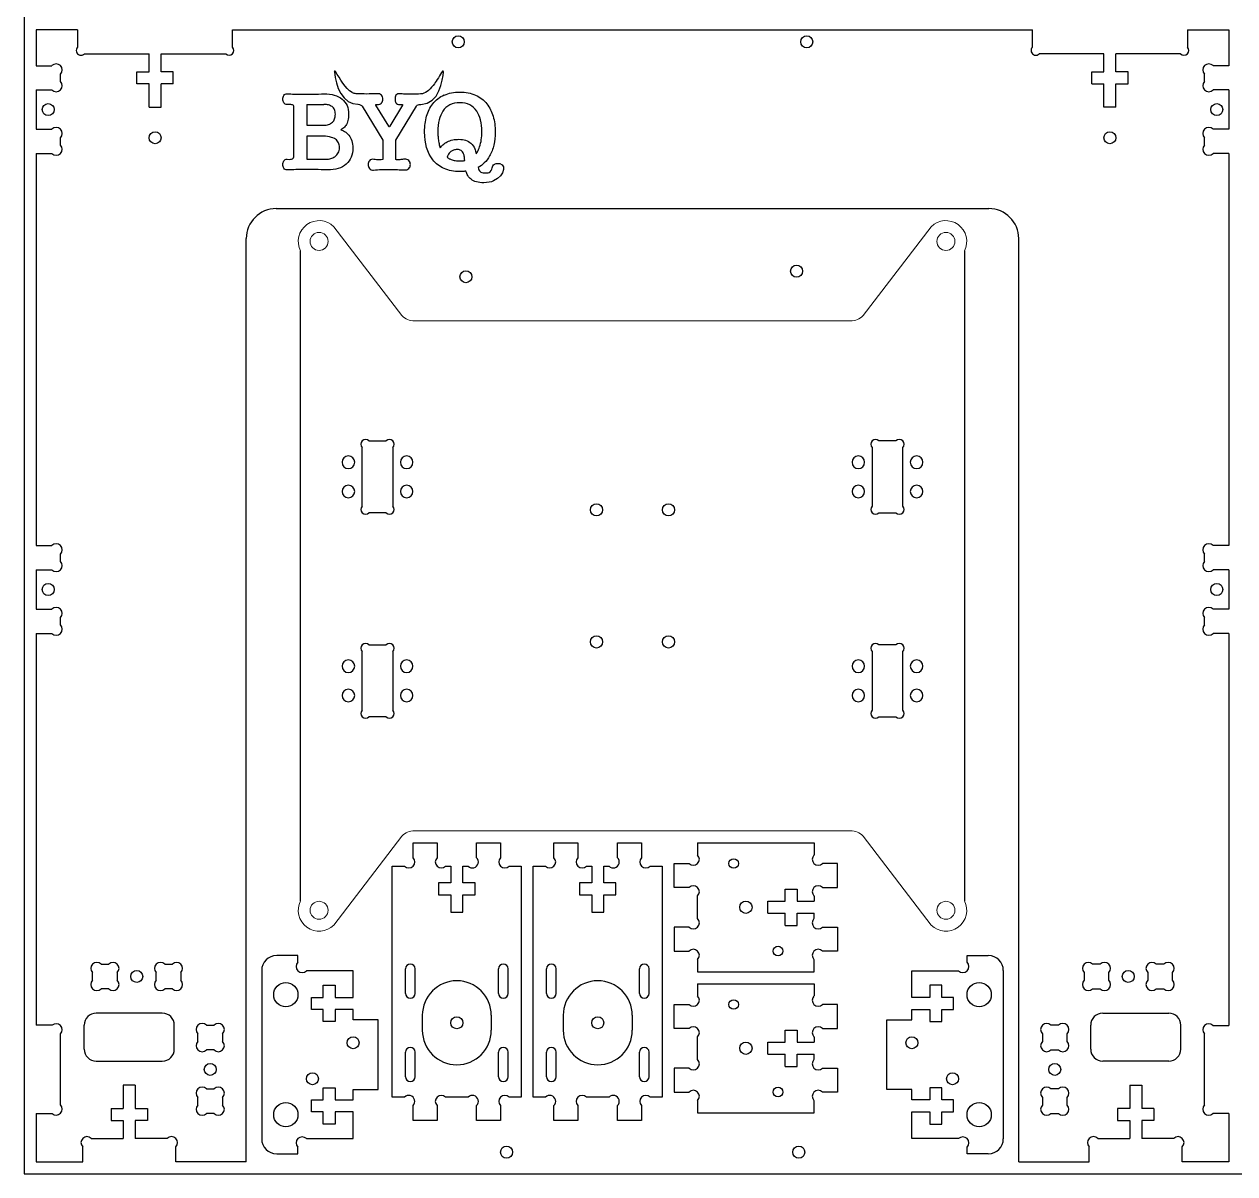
# Model space of a CAD drawing. Header units: millimetres. Extents: x 0 to 1250, y 0 to 611.
# Drawn here: x 0 to 403.6, y 0 to 383.3 of the extents above; entities that cross this region are included whole.
import ezdxf

# ---------------------------------------------------------------- set-up
doc = ezdxf.new("R2010")
doc.units = ezdxf.units.MM
for name, color, linetype in [('grawer', 5, 'Continuous'), ('helpline', 6, 'Continuous'), ('montaz', 3, 'Continuous'), ('profil wew', 2, 'Continuous')]:
    doc.layers.add(name, color=color, linetype=linetype)

msp = doc.modelspace()

# ---------------------------------------------------------------- linework, layer by layer
for p, q in [((4, 381.4), (4, 369.45)), ((17.82, 381.4), (4, 381.4)), ((17.82, 381.4), (17.82, 375.64)), ((69.47, 375.64), (69.47, 381.4)), ((69.47, 381.4), (336.17, 381.4)), ((336.17, 375.64), (336.17, 381.4)), ((387.82, 381.4), (387.82, 375.64)), ((387.82, 381.4), (401.64, 381.4)), ((401.64, 381.4), (401.64, 369.45)), ((20.07, 373.4), (41.65, 373.4)), ((41.64, 367.4), (41.64, 373.4)), ((45.64, 367.4), (45.64, 373.4)), ((45.65, 373.4), (67.22, 373.4)), ((359.99, 373.4), (338.41, 373.4)), ((360, 367.4), (360, 373.4)), ((385.57, 373.4), (363.99, 373.4)), ((364, 367.4), (364, 373.4)), ((37.57, 367.4), (41.64, 367.4)), ((37.57, 363.4), (37.57, 367.4)), ((49.72, 367.4), (45.64, 367.4)), ((49.72, 363.4), (49.72, 367.4)), ((355.92, 363.4), (355.92, 367.4)), ((355.92, 367.4), (360, 367.4)), ((368.07, 367.4), (364, 367.4)), ((368.07, 363.4), (368.07, 367.4)), ((12.05, 364.18), (12.05, 366.62)), ((41.64, 363.4), (37.57, 363.4)), ((41.64, 355.64), (41.64, 363.4)), ((45.64, 355.64), (45.64, 363.4)), ((49.72, 363.4), (45.64, 363.4)), ((355.92, 363.4), (360, 363.4)), ((360, 355.64), (360, 363.4)), ((364, 363.4), (368.07, 363.4)), ((364, 355.64), (364, 363.4)), ((393.59, 364.18), (393.59, 366.62)), ((4, 361.35), (9.22, 361.35)), ((4, 361.35), (4, 348.25)), ((401.64, 361.35), (396.42, 361.35)), ((401.64, 361.35), (401.64, 348.25)), ((41.64, 355.64), (45.64, 355.64)), ((364, 355.64), (360, 355.64)), ((12.05, 342.98), (12.05, 345.42)), ((393.59, 342.98), (393.59, 345.42)), ((4, 340.15), (9.22, 340.15)), ((4, 340.15), (4, 209.45)), ((401.64, 340.15), (396.42, 340.15)), ((401.64, 340.15), (401.64, 209.45)), ((84.04, 321.8), (321.6, 321.8)), ((74.04, 4), (74.04, 311.8)), ((331.6, 4), (331.6, 311.8)), ((92.12, 90.99), (92.12, 307.71)), ((313.52, 307.71), (313.52, 90.99)), ((12.05, 204.18), (12.05, 206.62)), ((393.59, 204.18), (393.59, 206.62)), ((4, 201.35), (9.22, 201.35)), ((4, 201.35), (4, 188.25)), ((401.64, 201.35), (396.42, 201.35)), ((401.64, 201.35), (401.64, 188.25)), ((12.05, 182.98), (12.05, 185.42)), ((393.59, 182.98), (393.59, 185.42)), ((4, 180.15), (9.22, 180.15)), ((4, 180.15), (4, 49.5)), ((401.64, 180.15), (396.42, 180.15)), ((401.64, 180.15), (401.64, 49.45)), ((224.54, 110.35), (263.34, 110.35)), ((224.54, 110.35), (224.54, 106.28)), ((263.34, 110.35), (263.34, 106.28)), ((216.74, 95.45), (216.74, 103.45)), ((216.74, 103.45), (221.71, 103.45)), ((271.14, 103.45), (266.17, 103.45)), ((271.14, 95.45), (271.14, 103.45)), ((221.71, 95.45), (216.74, 95.45)), ((253.73, 94.92), (257.73, 94.92)), ((253.73, 90.85), (253.73, 94.92)), ((257.73, 94.92), (257.73, 90.85)), ((266.17, 95.45), (271.14, 95.45)), ((224.54, 85.08), (224.54, 92.62)), ((247.97, 86.85), (247.97, 90.85)), ((247.97, 90.85), (253.73, 90.85)), ((257.73, 90.85), (263.34, 90.85)), ((263.34, 92.62), (263.34, 90.85)), ((247.97, 86.85), (253.73, 86.85)), ((253.73, 82.78), (253.73, 86.85)), ((257.73, 82.78), (257.73, 86.85)), ((257.73, 86.85), (263.34, 86.85)), ((263.34, 85.08), (263.34, 86.85)), ((221.71, 82.25), (216.74, 82.25)), ((216.74, 82.25), (216.74, 74.25)), ((253.73, 82.78), (257.73, 82.78)), ((266.17, 82.25), (271.14, 82.25)), ((271.14, 82.25), (271.14, 74.25)), ((91.28, 72.76), (84.18, 72.76)), ((91.28, 70.54), (91.28, 72.76)), ((216.74, 74.25), (221.71, 74.25)), ((271.14, 74.25), (266.17, 74.25)), ((314.36, 70.54), (314.36, 72.76)), ((314.36, 72.76), (321.46, 72.76)), ((224.54, 71.42), (224.54, 67.35)), ((263.34, 67.35), (263.34, 71.42)), ((79.18, 67.76), (79.18, 11.67)), ((109.66, 67.71), (94.1, 67.71)), ((109.66, 58.79), (109.66, 67.71)), ((224.54, 67.35), (263.34, 67.35)), ((295.98, 67.71), (311.53, 67.71)), ((295.98, 58.79), (295.98, 67.71)), ((326.46, 67.76), (326.46, 11.67)), ((99.66, 58.79), (99.66, 62.87)), ((99.66, 62.87), (103.66, 62.87)), ((103.66, 62.87), (103.66, 58.79)), ((224.54, 63.35), (263.34, 63.35)), ((224.54, 63.35), (224.54, 59.28)), ((263.34, 63.35), (263.34, 59.28)), ((305.98, 62.87), (301.98, 62.87)), ((301.98, 62.87), (301.98, 58.79)), ((305.98, 58.79), (305.98, 62.87)), ((95.78, 54.79), (95.78, 58.79)), ((95.78, 58.79), (99.66, 58.79)), ((103.66, 58.79), (109.66, 58.79)), ((301.98, 58.79), (295.98, 58.79)), ((309.86, 58.79), (305.98, 58.79)), ((309.86, 54.79), (309.86, 58.79)), ((99.66, 54.79), (95.78, 54.79)), ((99.66, 50.72), (99.66, 54.79)), ((109.66, 54.79), (103.66, 54.79)), ((103.66, 54.79), (103.66, 50.72)), ((109.66, 51.38), (109.66, 54.79)), ((216.74, 48.45), (216.74, 56.45)), ((216.74, 56.45), (221.71, 56.45)), ((271.14, 56.45), (266.17, 56.45)), ((271.14, 48.45), (271.14, 56.45)), ((295.98, 54.79), (301.98, 54.79)), ((295.98, 51.38), (295.98, 54.79)), ((301.98, 54.79), (301.98, 50.72)), ((305.98, 50.72), (305.98, 54.79)), ((305.98, 54.79), (309.86, 54.79)), ((9.32, 49.5), (4, 49.5)), ((103.66, 50.72), (99.66, 50.72)), ((118.05, 51.38), (109.66, 51.38)), ((118.05, 28.05), (118.05, 51.38)), ((221.71, 48.45), (216.74, 48.45)), ((266.17, 48.45), (271.14, 48.45)), ((287.59, 28.05), (287.59, 51.38)), ((287.59, 51.38), (295.98, 51.38)), ((301.98, 50.72), (305.98, 50.72)), ((396.37, 49.45), (401.64, 49.45)), ((12.1, 22.98), (12.1, 46.62)), ((224.54, 38.08), (224.54, 45.62)), ((253.73, 47.92), (257.73, 47.92)), ((253.73, 43.85), (253.73, 47.92)), ((257.73, 47.92), (257.73, 43.85)), ((263.34, 45.62), (263.34, 43.85)), ((393.54, 22.98), (393.54, 46.62)), ((247.97, 39.85), (247.97, 43.85)), ((247.97, 43.85), (253.73, 43.85)), ((257.73, 43.85), (263.34, 43.85)), ((247.97, 39.85), (253.73, 39.85)), ((253.73, 35.78), (253.73, 39.85)), ((257.73, 35.78), (257.73, 39.85)), ((257.73, 39.85), (263.34, 39.85)), ((263.34, 38.08), (263.34, 39.85)), ((221.71, 35.25), (216.74, 35.25)), ((216.74, 35.25), (216.74, 27.25)), ((253.73, 35.78), (257.73, 35.78)), ((266.17, 35.25), (271.14, 35.25)), ((271.14, 35.25), (271.14, 27.25)), ((33.02, 29.56), (33.02, 21.8)), ((37.02, 29.56), (33.02, 29.56)), ((37.02, 29.56), (37.02, 21.8)), ((99.66, 24.63), (99.66, 28.7)), ((99.66, 28.7), (103.66, 28.7)), ((103.66, 28.7), (103.66, 24.63)), ((305.98, 28.7), (301.98, 28.7)), ((301.98, 28.7), (301.98, 24.63)), ((305.98, 24.63), (305.98, 28.7)), ((368.62, 29.56), (368.62, 21.8)), ((368.62, 29.56), (372.62, 29.56)), ((372.62, 29.56), (372.62, 21.8)), ((95.78, 20.63), (95.78, 24.63)), ((95.78, 24.63), (99.66, 24.63)), ((103.66, 24.63), (109.66, 24.63)), ((109.66, 24.63), (109.66, 28.05)), ((109.66, 28.05), (118.05, 28.05)), ((216.74, 27.25), (221.71, 27.25)), ((224.54, 24.42), (224.54, 20.35)), ((263.34, 20.35), (263.34, 24.42)), ((271.14, 27.25), (266.17, 27.25)), ((295.98, 28.05), (287.59, 28.05)), ((295.98, 24.63), (295.98, 28.05)), ((301.98, 24.63), (295.98, 24.63)), ((309.86, 24.63), (305.98, 24.63)), ((309.86, 20.63), (309.86, 24.63)), ((28.95, 21.8), (28.95, 17.8)), ((28.95, 21.8), (33.02, 21.8)), ((37.02, 21.8), (41.09, 21.8)), ((41.09, 21.8), (41.09, 17.8)), ((99.66, 20.63), (95.78, 20.63)), ((99.66, 16.56), (99.66, 20.63)), ((109.66, 20.63), (103.66, 20.63)), ((103.66, 20.63), (103.66, 16.56)), ((109.66, 11.71), (109.66, 20.63)), ((224.54, 20.35), (263.34, 20.35)), ((295.98, 20.63), (301.98, 20.63)), ((295.98, 11.71), (295.98, 20.63)), ((301.98, 20.63), (301.98, 16.56)), ((305.98, 16.56), (305.98, 20.63)), ((305.98, 20.63), (309.86, 20.63)), ((364.55, 21.8), (364.55, 17.8)), ((368.62, 21.8), (364.55, 21.8)), ((376.69, 21.8), (372.62, 21.8)), ((376.69, 21.8), (376.69, 17.8)), ((4, 20.1), (4, 4)), ((4, 20.1), (9.32, 20.1)), ((28.95, 17.8), (33.02, 17.8)), ((33.02, 17.8), (33.02, 11.8)), ((41.09, 17.8), (37.02, 17.8)), ((37.02, 17.8), (37.02, 11.8)), ((103.66, 16.56), (99.66, 16.56)), ((301.98, 16.56), (305.98, 16.56)), ((364.55, 17.8), (368.62, 17.8)), ((368.62, 17.8), (368.62, 11.8)), ((376.69, 17.8), (372.62, 17.8)), ((372.62, 17.8), (372.62, 11.8)), ((401.64, 20.15), (396.37, 20.15)), ((401.64, 20.15), (401.64, 4)), ((19.51, 4), (19.51, 8.97)), ((22.34, 11.8), (33.02, 11.8)), ((47.7, 11.8), (37.02, 11.8)), ((50.53, 4), (50.53, 8.97)), ((91.28, 6.67), (91.28, 8.88)), ((94.1, 11.71), (109.66, 11.71)), ((311.53, 11.71), (295.98, 11.71)), ((314.36, 6.67), (314.36, 8.88)), ((355.11, 4), (355.11, 8.97)), ((357.94, 11.8), (368.62, 11.8)), ((383.3, 11.8), (372.62, 11.8)), ((386.13, 4), (386.13, 8.97)), ((84.18, 6.67), (91.28, 6.67)), ((321.46, 6.67), (314.36, 6.67)), ((4, 4), (19.51, 4)), ((74.04, 4), (50.53, 4)), ((331.6, 4), (355.11, 4)), ((401.64, 4), (386.13, 4))]:
    msp.add_line(p, q)
at = {"linetype": 'Continuous', "lineweight": 15}
for p, q in [((103.23, 315.76), (125.89, 286.11)), ((279.75, 286.11), (302.41, 315.76)), ((130.13, 284.35), (275.51, 284.35)), ((275.51, 114.35), (130.13, 114.35)), ((125.89, 112.59), (103.23, 82.94)), ((302.41, 82.94), (279.75, 112.59))]:
    msp.add_line(p, q, dxfattribs=at)
for points in [[(4, 369.45), (9.22, 369.45)], [(401.64, 369.45), (396.42, 369.45)], [(4, 348.25), (9.22, 348.25)], [(401.64, 348.25), (396.42, 348.25)], [(4, 209.45), (9.22, 209.45)], [(401.64, 209.45), (396.42, 209.45)], [(4, 188.25), (9.22, 188.25)], [(401.64, 188.25), (396.42, 188.25)]]:
    msp.add_lwpolyline(points)
for points in [[(122.74, 25.55), (122.74, 102.55), (126.81, 102.55, 1), (129.64, 105.38), (129.64, 110.35), (137.64, 110.35), (137.64, 105.38, 1), (140.47, 102.55), (142.24, 102.55), (142.24, 96.95), (138.17, 96.95), (138.17, 92.95), (142.24, 92.95), (142.24, 87.18), (146.24, 87.18), (146.24, 92.95), (150.31, 92.95), (150.31, 96.95), (146.24, 96.95), (146.24, 102.55), (148.01, 102.55, 1), (150.84, 105.38), (150.84, 110.35), (158.84, 110.35), (158.84, 105.38, 1), (161.67, 102.55), (165.74, 102.55), (165.74, 25.55), (161.67, 25.55, 1), (158.84, 22.72), (158.84, 17.75), (150.84, 17.75), (150.84, 22.72, 1), (148.01, 25.55), (140.47, 25.55, 1), (137.64, 22.72), (137.64, 17.75), (129.64, 17.75), (129.64, 22.72, 1), (126.81, 25.55), (122.74, 25.55)], [(169.74, 25.55), (169.74, 102.55), (173.81, 102.55, 1), (176.64, 105.38), (176.64, 110.35), (184.64, 110.35), (184.64, 105.38, 1), (187.47, 102.55), (189.24, 102.55), (189.24, 96.95), (185.17, 96.95), (185.17, 92.95), (189.24, 92.95), (189.24, 87.18), (193.24, 87.18), (193.24, 92.95), (197.31, 92.95), (197.31, 96.95), (193.24, 96.95), (193.24, 102.55), (195.01, 102.55, 1), (197.84, 105.38), (197.84, 110.35), (205.84, 110.35), (205.84, 105.38, 1), (208.67, 102.55), (212.74, 102.55), (212.74, 25.55), (208.67, 25.55, 1), (205.84, 22.72), (205.84, 17.75), (197.84, 17.75), (197.84, 22.72, 1), (195.01, 25.55), (187.47, 25.55, 1), (184.64, 22.72), (184.64, 17.75), (176.64, 17.75), (176.64, 22.72, 1), (173.81, 25.55), (169.74, 25.55)]]:
    msp.add_lwpolyline(points, format="xyb", close=True)
for centre, radius, start, end in [((18.94, 374.52), 1.59, 135.0031, 315.0031), ((68.35, 374.52), 1.59, 224.9969, 44.9969), ((337.29, 374.52), 1.59, 135.0031, 315.0031), ((386.7, 374.52), 1.59, 224.9969, 44.9969), ((10.64, 368.04), 2, 315, 135), ((395, 368.04), 2, 45, 225), ((10.64, 362.76), 2, 225, 45), ((395, 362.76), 2, 135, 315), ((10.64, 346.84), 2, 315, 135), ((395, 346.84), 2, 45, 225), ((10.64, 341.56), 2, 225, 45), ((395, 341.56), 2, 135, 315), ((84.04, 311.8), 10, 90, 180), ((321.6, 311.8), 10, 0, 90), ((10.64, 208.04), 2, 315, 135), ((395, 208.04), 2, 45, 225), ((10.64, 202.76), 2, 225, 45), ((395, 202.76), 2, 135, 315), ((10.64, 186.84), 2, 315, 135), ((395, 186.84), 2, 45, 225), ((10.64, 181.56), 2, 225, 45), ((395, 181.56), 2, 135, 315), ((223.12, 104.86), 2, 225, 45), ((264.75, 104.86), 2, 135, 315), ((223.12, 94.04), 2, 315, 135), ((264.75, 94.04), 2, 45, 225), ((223.12, 83.66), 2, 225, 45), ((264.75, 83.66), 2, 135, 315), ((84.18, 67.76), 5, 90, 180), ((223.12, 72.84), 2, 315, 135), ((264.75, 72.84), 2, 45, 225), ((321.46, 67.76), 5, 0, 90), ((92.69, 69.13), 2, 135, 315), ((312.95, 69.13), 2, 225, 45), ((223.12, 57.86), 2, 225, 45), ((264.75, 57.86), 2, 135, 315), ((10.69, 48.04), 2, 315, 132.9367), ((223.12, 47.04), 2, 315, 135), ((264.75, 47.04), 2, 45, 225), ((394.95, 48.04), 2, 45, 225), ((223.12, 36.66), 2, 225, 45), ((264.75, 36.66), 2, 135, 315), ((223.12, 25.84), 2, 315, 135), ((264.75, 25.84), 2, 45, 225), ((10.69, 21.56), 2, 227.0633, 45), ((394.95, 21.56), 2, 135, 315), ((20.92, 10.39), 2, 45, 225), ((49.12, 10.39), 2, 315, 135), ((92.69, 10.3), 2, 45, 225), ((312.95, 10.3), 2, 315, 135), ((356.52, 10.39), 2, 45, 225), ((384.72, 10.39), 2, 315, 135), ((84.18, 11.67), 5, 180, 270), ((321.46, 11.67), 5, 270, 0)]:
    msp.add_arc(centre, radius, start, end)
for centre, radius, start, end in [((98.32, 310.85), 6.95, 45, 206.8711), ((307.32, 310.85), 6.95, 333.1289, 135), ((130.13, 290.35), 6, 225, 270), ((275.51, 290.35), 6, 270, 315), ((130.13, 108.35), 6, 90, 135), ((275.51, 108.35), 6, 45, 90), ((98.32, 87.85), 6.95, 153.1289, 315), ((307.32, 87.85), 6.95, 225, 26.8711)]:
    msp.add_arc(centre, radius, start, end, dxfattribs=at)
at = {"layer": 'grawer'}
for p, q in [((94.2, 356.51), (99.87, 356.51)), ((94.2, 356.51), (94.2, 349.57)), ((99.87, 356.51), (99.87, 356.51)), ((102.66, 355.81), (102.65, 355.81)), ((94.2, 349.57), (99.8, 349.57)), ((102.75, 350.58), (102.75, 350.58))]:
    msp.add_line(p, q, dxfattribs=at)
for points in [[(103.4, 367.4), (103.4, 367.37), (103.41, 367.37)], [(103.74, 367.5), (103.74, 367.5), (103.67, 367.6)], [(138.11, 365.41), (138.1, 365.39)], [(86.58, 359.54), (86.58, 359.54)], [(92.83, 359.95), (92.83, 359.95)], [(100.01, 360.06), (100.02, 360.06)], [(109.46, 360.43), (109.45, 360.44)], [(119.14, 359.61), (119.13, 359.62)], [(123.96, 359.58), (123.94, 359.57)], [(140.05, 359.68), (140.04, 359.67), (140.06, 359.65)], [(86.57, 357.1), (86.57, 357.1)], [(87.68, 356.5), (87.68, 356.5)], [(88.86, 356.46), (88.86, 356.46)], [(89.49, 356.36), (89.49, 356.36)], [(89.9, 339.49), (89.9, 355.67)], [(111.27, 356.58), (111.36, 356.59)], [(112.66, 355.92), (119.56, 344.63), (119.56, 338.19)], [(117.2, 356.51), (117.21, 356.51)], [(121.58, 349.22), (121.57, 349.25), (117.29, 356.33), (117.29, 356.33)], [(117.55, 356.56), (117.81, 356.56)], [(119.13, 357), (119.14, 357.02)], [(126.13, 356.31), (121.86, 349.24), (121.86, 349.23)], [(123.91, 338.2), (123.91, 344.65), (130.78, 355.95), (130.78, 355.95)], [(123.94, 357.11), (123.96, 357.1)], [(148.57, 356.38), (148.56, 356.38), (148.57, 356.38)], [(150.89, 354.3), (150.89, 354.31)], [(107.26, 349.53), (107.26, 349.53)], [(98.77, 345.97), (94.2, 345.97), (94.2, 338.26), (100.74, 338.26)], [(98.78, 345.97), (98.77, 345.97), (98.77, 345.97)], [(103.81, 344.92), (103.81, 344.92)], [(108.26, 346.28), (108.26, 346.28)], [(137.97, 345.84), (137.97, 345.84)], [(138.14, 344.27), (138.14, 344.27)], [(141.04, 344.06), (141.04, 344.06)], [(148.96, 343.57), (148.97, 343.57)], [(103.54, 339.1), (103.54, 339.11)], [(142.23, 340.83), (142.23, 340.83)], [(146.5, 340.07), (146.5, 340.08)], [(151.84, 342.41), (151.84, 342.41)], [(155.16, 339.36), (155.16, 339.36)], [(89.4, 338.4), (89.42, 338.41)], [(115.1, 337.77), (115.09, 337.76), (115.08, 337.75)], [(115.08, 335.21), (115.08, 335.21)], [(116.54, 338.21), (116.52, 338.21)], [(118.48, 338.05), (118.48, 338.05)], [(124.47, 338.07), (124.47, 338.07)], [(126.82, 338.23), (126.52, 338.23), (126.5, 338.23), (126.48, 338.23)], [(142.41, 338.15), (142.41, 338.15)], [(143.72, 337.81), (143.71, 337.81), (143.72, 337.8)], [(145.94, 337.72), (145.96, 337.72)], [(93.35, 334.82), (93.35, 334.82)], [(101.17, 334.69), (101.16, 334.69)], [(116.51, 334.66), (116.51, 334.66)], [(122.02, 334.83), (122.02, 334.83)], [(126.8, 334.67), (126.8, 334.67)], [(148.99, 331.56), (148.99, 331.56)], [(151.99, 334.14), (152, 334.13)]]:
    msp.add_lwpolyline(points, dxfattribs=at)
for points in [[(103.67, 367.6), (103.57, 367.74), (103.39, 367.68), (103.4, 367.4)], [(103.41, 367.37), (103.71, 362.69), (106.34, 356.43), (111.27, 356.58)], [(109.32, 360.51), (107.02, 361.79), (105.34, 365.09), (103.74, 367.5)], [(132.29, 356.53), (138.47, 356.58), (139.6, 364.93), (139.75, 367.38)], [(139.49, 367.59), (139.11, 367.03), (138.63, 366.24), (138.11, 365.41)], [(139.75, 367.38), (139.76, 367.68), (139.59, 367.73), (139.49, 367.59)], [(136.77, 363.42), (135.57, 361.77), (134.18, 360.31), (132.75, 360.11)], [(138.1, 365.39), (137.57, 364.63), (137.15, 363.98), (136.77, 363.42)], [(86.33, 358.98), (86.38, 359.19), (86.47, 359.37), (86.58, 359.54)], [(86.58, 359.54), (86.7, 359.73), (86.87, 359.88), (87.06, 359.97)], [(87.06, 359.97), (87.25, 360.05), (87.47, 360.08), (87.71, 360.06)], [(87.71, 360.06), (89.24, 359.99), (90.94, 359.95), (92.83, 359.95)], [(92.83, 359.95), (93.97, 359.94), (95.13, 359.95), (96.33, 359.96)], [(96.33, 359.96), (97.53, 359.98), (98.75, 360.01), (100.01, 360.06)], [(100.02, 360.06), (101.28, 360.06), (102.41, 359.91), (103.39, 359.63)], [(103.39, 359.63), (104.39, 359.33), (105.25, 358.89), (105.97, 358.3)], [(109.45, 360.44), (109.41, 360.46), (109.36, 360.49), (109.32, 360.51)], [(110.64, 360.1), (110.22, 360.12), (109.83, 360.25), (109.46, 360.43)], [(117.79, 360.1), (115.17, 359.97), (113.24, 359.98), (110.64, 360.1)], [(118.52, 360.04), (118.3, 360.12), (118.06, 360.14), (117.79, 360.1)], [(119.13, 359.62), (118.96, 359.82), (118.76, 359.96), (118.52, 360.04)], [(119.46, 359.01), (119.39, 359.24), (119.28, 359.44), (119.14, 359.61)], [(123.94, 359.57), (123.84, 359.4), (123.77, 359.21), (123.73, 358.99)], [(124.46, 360.02), (124.27, 359.93), (124.1, 359.78), (123.96, 359.58)], [(125.09, 360.09), (124.87, 360.13), (124.66, 360.11), (124.46, 360.02)], [(126.86, 359.98), (126.31, 360.01), (125.71, 360.04), (125.09, 360.09)], [(132.75, 360.11), (131.22, 359.9), (128.67, 359.89), (126.86, 359.98)], [(136.23, 356.71), (137.26, 358.03), (138.53, 359.02), (140.05, 359.68)], [(140.06, 359.65), (141.57, 360.31), (143.3, 360.64), (145.27, 360.64)], [(145.27, 360.64), (147.22, 360.64), (148.94, 360.31), (150.44, 359.65)], [(150.44, 359.65), (151.95, 358.99), (153.23, 358), (154.27, 356.68)], [(86.25, 358.31), (86.25, 358.55), (86.28, 358.77), (86.33, 358.98)], [(86.33, 357.67), (86.28, 357.87), (86.25, 358.08), (86.25, 358.31)], [(86.57, 357.1), (86.47, 357.27), (86.38, 357.46), (86.33, 357.67)], [(87.04, 356.63), (86.85, 356.74), (86.7, 356.89), (86.57, 357.1)], [(87.68, 356.5), (87.44, 356.49), (87.24, 356.53), (87.04, 356.63)], [(88.86, 356.46), (88.55, 356.48), (88.16, 356.5), (87.68, 356.5)], [(89.49, 356.36), (89.36, 356.4), (89.15, 356.44), (88.86, 356.46)], [(89.79, 356.13), (89.73, 356.23), (89.63, 356.31), (89.49, 356.36)], [(89.9, 355.67), (89.9, 355.86), (89.86, 356.01), (89.79, 356.13)], [(101.49, 356.34), (101.03, 356.45), (100.48, 356.51), (99.87, 356.51)], [(102.65, 355.81), (102.34, 356.04), (101.95, 356.22), (101.49, 356.34)], [(103.46, 354.81), (103.28, 355.22), (103.02, 355.55), (102.66, 355.81)], [(105.97, 358.3), (106.71, 357.69), (107.27, 356.97), (107.63, 356.14)], [(107.63, 356.14), (107.99, 355.3), (108.18, 354.36), (108.18, 353.31)], [(111.36, 356.59), (111.72, 356.59), (111.97, 356.54), (112.26, 356.33)], [(112.26, 356.33), (112.41, 356.23), (112.54, 356.09), (112.66, 355.92)], [(117.29, 356.33), (117.25, 356.4), (117.22, 356.46), (117.2, 356.51)], [(117.21, 356.51), (117.3, 356.53), (117.41, 356.54), (117.55, 356.56)], [(117.81, 356.56), (118.06, 356.52), (118.3, 356.54), (118.52, 356.6)], [(118.52, 356.6), (118.75, 356.68), (118.96, 356.81), (119.13, 357)], [(119.14, 357.02), (119.28, 357.19), (119.39, 357.38), (119.46, 357.61)], [(119.57, 358.3), (119.57, 358.55), (119.53, 358.79), (119.46, 359.01)], [(119.46, 357.61), (119.53, 357.82), (119.57, 358.05), (119.57, 358.3)], [(123.73, 358.99), (123.69, 358.79), (123.66, 358.57), (123.66, 358.32)], [(123.66, 358.32), (123.66, 358.09), (123.69, 357.87), (123.73, 357.67)], [(123.73, 357.67), (123.78, 357.46), (123.85, 357.27), (123.94, 357.11)], [(123.96, 357.1), (124.09, 356.9), (124.26, 356.74), (124.45, 356.65)], [(124.45, 356.65), (124.64, 356.56), (124.85, 356.53), (125.08, 356.55)], [(125.08, 356.55), (125.35, 356.56), (125.58, 356.56), (125.76, 356.55)], [(125.76, 356.55), (125.92, 356.54), (126.04, 356.53), (126.12, 356.5)], [(126.12, 356.5), (126.15, 356.49), (126.17, 356.48), (126.17, 356.48)], [(126.17, 356.48), (126.18, 356.45), (126.17, 356.4), (126.13, 356.31)], [(130.78, 355.95), (130.85, 356.08), (130.93, 356.18), (131.01, 356.26)], [(131.01, 356.26), (131.18, 356.43), (131.43, 356.5), (131.65, 356.53)], [(131.65, 356.53), (131.82, 356.54), (132.04, 356.54), (132.29, 356.53)], [(134.17, 352.6), (134.63, 354.17), (135.32, 355.53), (136.23, 356.71)], [(141.92, 356.38), (140.98, 355.92), (140.2, 355.23), (139.59, 354.31)], [(145.27, 357.07), (143.99, 357.07), (142.87, 356.84), (141.92, 356.38)], [(148.57, 356.38), (147.63, 356.84), (146.53, 357.07), (145.27, 357.07)], [(150.89, 354.31), (150.27, 355.23), (149.5, 355.92), (148.57, 356.38)], [(154.27, 356.68), (155.2, 355.51), (155.89, 354.14), (156.36, 352.57)], [(102.75, 350.58), (103.08, 350.9), (103.33, 351.29), (103.49, 351.73)], [(103.74, 353.27), (103.74, 353.87), (103.65, 354.39), (103.46, 354.81)], [(103.49, 351.73), (103.65, 352.17), (103.74, 352.69), (103.74, 353.27)], [(108.18, 353.31), (108.18, 352.5), (108.1, 351.79), (107.95, 351.16)], [(133.49, 347.37), (133.49, 349.31), (133.71, 351.05), (134.17, 352.6)], [(138.34, 351.35), (138.06, 350.19), (137.91, 348.87), (137.91, 347.38)], [(139.59, 354.31), (139.03, 353.48), (138.62, 352.5), (138.34, 351.35)], [(152.17, 351.35), (151.89, 352.5), (151.46, 353.47), (150.89, 354.3)], [(152.6, 347.37), (152.6, 348.86), (152.46, 350.18), (152.17, 351.35)], [(156.36, 352.57), (156.82, 351.02), (157.05, 349.28), (157.05, 347.35)], [(99.8, 349.57), (100.45, 349.57), (101.02, 349.66), (101.51, 349.83)], [(101.51, 349.83), (101.99, 350), (102.4, 350.25), (102.75, 350.58)], [(106.22, 348.47), (106.03, 348.32), (105.82, 348.2), (105.6, 348.08)], [(105.6, 348.08), (106.03, 347.92), (106.43, 347.74), (106.78, 347.54)], [(107.26, 349.53), (106.99, 349.13), (106.64, 348.78), (106.22, 348.47)], [(106.78, 347.54), (107.37, 347.19), (107.88, 346.77), (108.26, 346.28)], [(107.95, 351.16), (107.8, 350.52), (107.57, 349.97), (107.26, 349.53)], [(121.7, 349.01), (121.67, 349.06), (121.62, 349.13), (121.58, 349.22)], [(121.86, 349.23), (121.8, 349.14), (121.75, 349.06), (121.7, 349.01)], [(136.24, 338.1), (134.41, 340.44), (133.49, 343.53), (133.49, 347.37)], [(137.91, 347.38), (137.91, 346.87), (137.93, 346.35), (137.97, 345.84)], [(152.41, 344.76), (152.54, 345.59), (152.6, 346.46), (152.6, 347.37)], [(157.05, 347.35), (157.05, 345.78), (156.89, 344.33), (156.58, 343)], [(101.82, 345.7), (100.98, 345.88), (99.96, 345.97), (98.78, 345.97)], [(103.81, 344.92), (103.31, 345.26), (102.65, 345.53), (101.82, 345.7)], [(104.79, 343.78), (104.58, 344.24), (104.25, 344.62), (103.81, 344.92)], [(105.12, 342.12), (105.12, 342.76), (105.01, 343.31), (104.79, 343.78)], [(108.26, 346.28), (108.69, 345.74), (109.02, 345.11), (109.24, 344.39)], [(109.24, 344.39), (109.46, 343.69), (109.56, 342.89), (109.56, 342)], [(137.97, 345.84), (138.01, 345.32), (138.07, 344.79), (138.14, 344.27)], [(138.14, 344.27), (138.25, 343.73), (138.37, 343.21), (138.5, 342.75)], [(139.54, 343.01), (139.99, 343.43), (140.49, 343.77), (141.04, 344.06)], [(141.04, 344.06), (141.6, 344.34), (142.22, 344.55), (142.87, 344.69)], [(142.87, 344.69), (143.52, 344.83), (144.23, 344.9), (144.97, 344.9)], [(144.97, 344.9), (145.79, 344.9), (146.53, 344.79), (147.19, 344.57)], [(147.19, 344.57), (147.86, 344.35), (148.45, 344.02), (148.96, 343.57)], [(148.97, 343.57), (149.5, 343.09), (149.92, 342.49), (150.23, 341.78)], [(151.84, 342.41), (152.1, 343.16), (152.29, 343.95), (152.41, 344.76)], [(89.75, 338.74), (89.86, 338.94), (89.9, 339.18), (89.9, 339.49)], [(102.24, 338.47), (102.69, 338.6), (103.13, 338.82), (103.54, 339.1)], [(103.54, 339.11), (104.07, 339.45), (104.47, 339.87), (104.73, 340.38)], [(104.73, 340.38), (104.99, 340.87), (105.12, 341.45), (105.12, 342.12)], [(109.56, 342), (109.56, 340.86), (109.38, 339.84), (109.01, 338.94)], [(138.5, 342.75), (138.56, 342.52), (138.63, 342.3), (138.71, 342.08)], [(138.71, 342.08), (138.96, 342.42), (139.24, 342.72), (139.54, 343.01)], [(141.52, 339.98), (141.33, 339.68), (141.14, 339.34), (140.97, 338.93)], [(142.23, 340.83), (141.98, 340.61), (141.75, 340.33), (141.52, 339.98)], [(143.16, 341.31), (142.81, 341.2), (142.5, 341.04), (142.23, 340.83)], [(144.37, 341.48), (143.93, 341.48), (143.52, 341.42), (143.16, 341.31)], [(145.69, 341.13), (145.34, 341.37), (144.91, 341.48), (144.37, 341.48)], [(146.5, 340.08), (146.31, 340.55), (146.04, 340.91), (145.69, 341.13)], [(146.8, 338.97), (146.74, 339.39), (146.63, 339.76), (146.5, 340.07)], [(150.23, 341.78), (150.44, 341.28), (150.6, 340.72), (150.71, 340.11)], [(150.71, 340.11), (150.84, 340.3), (150.98, 340.51), (151.11, 340.75)], [(151.11, 340.75), (151.38, 341.23), (151.62, 341.79), (151.84, 342.41)], [(155.16, 339.36), (154.65, 338.46), (154.05, 337.68), (153.38, 337.02)], [(156.58, 343), (156.26, 341.66), (155.79, 340.45), (155.16, 339.36)], [(86.24, 336.46), (86.24, 336.7), (86.26, 336.92), (86.32, 337.13)], [(86.32, 335.8), (86.27, 336), (86.24, 336.22), (86.24, 336.46)], [(86.32, 337.13), (86.37, 337.33), (86.45, 337.53), (86.56, 337.7)], [(86.57, 335.24), (86.46, 335.4), (86.38, 335.59), (86.32, 335.8)], [(86.56, 337.7), (86.69, 337.92), (86.85, 338.07), (87.06, 338.16)], [(87.05, 334.78), (86.85, 334.88), (86.69, 335.03), (86.57, 335.24)], [(87.06, 338.16), (87.25, 338.25), (87.47, 338.27), (87.71, 338.23)], [(87.71, 338.23), (88.14, 338.21), (88.51, 338.21), (88.8, 338.25)], [(88.8, 338.25), (89.07, 338.28), (89.27, 338.32), (89.4, 338.4)], [(89.42, 338.41), (89.57, 338.47), (89.68, 338.59), (89.75, 338.74)], [(100.74, 338.26), (101.27, 338.26), (101.77, 338.33), (102.24, 338.47)], [(104.66, 335.16), (103.63, 334.85), (102.47, 334.69), (101.17, 334.69)], [(107.33, 336.61), (106.59, 335.97), (105.69, 335.48), (104.66, 335.16)], [(109.01, 338.94), (108.64, 338.04), (108.07, 337.26), (107.33, 336.61)], [(114.76, 337.16), (114.68, 336.95), (114.65, 336.71), (114.65, 336.47)], [(114.65, 336.47), (114.65, 336.23), (114.68, 335.99), (114.76, 335.78)], [(115.08, 337.75), (114.93, 337.58), (114.83, 337.38), (114.76, 337.16)], [(114.76, 335.78), (114.83, 335.57), (114.94, 335.38), (115.08, 335.21)], [(115.08, 335.21), (115.26, 335), (115.47, 334.85), (115.72, 334.76)], [(115.74, 338.16), (115.5, 338.09), (115.28, 337.96), (115.1, 337.77)], [(116.52, 338.21), (116.23, 338.25), (115.97, 338.23), (115.74, 338.16)], [(117.46, 338.09), (117.13, 338.11), (116.83, 338.15), (116.54, 338.21)], [(118.48, 338.05), (118.12, 338.05), (117.78, 338.06), (117.46, 338.09)], [(119.44, 338.17), (119.24, 338.1), (118.92, 338.06), (118.48, 338.05)], [(119.56, 338.19), (119.56, 338.17), (119.52, 338.2), (119.44, 338.17)], [(123.95, 338.16), (123.92, 338.18), (123.91, 338.19), (123.91, 338.2)], [(124.47, 338.07), (124.23, 338.08), (124.06, 338.11), (123.95, 338.16)], [(125.27, 338.11), (124.92, 338.08), (124.66, 338.07), (124.47, 338.07)], [(126.48, 338.23), (126.01, 338.18), (125.59, 338.13), (125.27, 338.11)], [(127.59, 338.18), (127.36, 338.25), (127.1, 338.26), (126.82, 338.23)], [(128.25, 337.79), (128.06, 337.98), (127.84, 338.11), (127.59, 338.18)], [(127.61, 334.77), (127.85, 334.85), (128.07, 335), (128.25, 335.21)], [(128.64, 337.2), (128.55, 337.42), (128.42, 337.62), (128.25, 337.79)], [(128.25, 335.21), (128.42, 335.37), (128.55, 335.56), (128.64, 335.77)], [(128.77, 336.48), (128.77, 336.74), (128.73, 336.97), (128.64, 337.2)], [(128.64, 335.77), (128.73, 335.99), (128.77, 336.23), (128.77, 336.48)], [(140.05, 335.13), (138.53, 335.79), (137.26, 336.79), (136.24, 338.1)], [(145.26, 334.15), (143.3, 334.15), (141.55, 334.47), (140.05, 335.13)], [(140.97, 338.93), (141.14, 338.8), (141.32, 338.67), (141.52, 338.56)], [(141.52, 338.56), (141.79, 338.4), (142.09, 338.26), (142.41, 338.15)], [(142.41, 338.15), (142.81, 338), (143.25, 337.88), (143.72, 337.81)], [(143.72, 337.8), (144.19, 337.73), (144.71, 337.69), (145.28, 337.69)], [(145.28, 337.69), (145.43, 337.69), (145.56, 337.69), (145.66, 337.69)], [(145.66, 337.69), (145.77, 337.7), (145.87, 337.7), (145.94, 337.72)], [(145.96, 337.72), (146.11, 337.73), (146.28, 337.75), (146.47, 337.76)], [(146.47, 337.76), (146.58, 337.78), (146.72, 337.79), (146.87, 337.81)], [(146.87, 337.81), (146.87, 338.24), (146.84, 338.62), (146.8, 338.97)], [(153.38, 337.02), (152.78, 336.42), (152.1, 335.9), (151.36, 335.49)], [(151.36, 335.49), (151.43, 335.19), (151.52, 334.94), (151.62, 334.72)], [(155.39, 334.04), (156.53, 335.21), (155.6, 336.49), (157.37, 336.8)], [(157.37, 336.8), (160.98, 337.44), (160.57, 332.74), (156.5, 331.02)], [(87.72, 334.69), (87.47, 334.66), (87.25, 334.69), (87.05, 334.78)], [(90.6, 334.79), (89.67, 334.77), (88.71, 334.74), (87.72, 334.69)], [(93.35, 334.82), (92.42, 334.82), (91.5, 334.81), (90.6, 334.79)], [(97.06, 334.81), (95.74, 334.83), (94.5, 334.83), (93.35, 334.82)], [(101.16, 334.69), (99.71, 334.74), (98.34, 334.78), (97.06, 334.81)], [(115.72, 334.76), (115.95, 334.67), (116.21, 334.63), (116.51, 334.66)], [(116.51, 334.66), (117.36, 334.73), (118.24, 334.78), (119.15, 334.81)], [(119.15, 334.81), (120.07, 334.84), (121.02, 334.84), (122.02, 334.83)], [(122.02, 334.83), (122.86, 334.83), (123.66, 334.82), (124.44, 334.8)], [(124.44, 334.8), (125.22, 334.77), (126.01, 334.73), (126.8, 334.67)], [(126.8, 334.67), (127.1, 334.65), (127.36, 334.68), (127.61, 334.77)], [(146.4, 334.19), (146.26, 334.16), (145.88, 334.15), (145.26, 334.15)], [(146.93, 334.24), (146.72, 334.22), (146.55, 334.2), (146.4, 334.19)], [(147.29, 334.26), (147.17, 334.26), (147.05, 334.25), (146.93, 334.24)], [(147.9, 332.8), (147.65, 333.23), (147.45, 333.72), (147.29, 334.26)], [(148.99, 331.56), (148.57, 331.89), (148.2, 332.3), (147.9, 332.8)], [(150.82, 330.69), (150.09, 330.88), (149.48, 331.17), (148.99, 331.56)], [(151.62, 334.72), (151.73, 334.47), (151.86, 334.27), (151.99, 334.14)], [(152, 334.13), (152.14, 333.98), (152.33, 333.87), (152.57, 333.79)], [(152.57, 333.79), (152.82, 333.71), (153.13, 333.67), (153.49, 333.67)], [(156.5, 331.02), (155.6, 330.65), (154.53, 330.41), (153.29, 330.41)], [(153.49, 333.67), (153.94, 333.67), (154.33, 333.7), (154.65, 333.77)], [(154.65, 333.77), (154.96, 333.84), (155.2, 333.92), (155.39, 334.04)], [(153.29, 330.41), (152.35, 330.41), (151.53, 330.51), (150.82, 330.69)]]:
    msp.add_open_spline(points, degree=3, dxfattribs=at)
at = {"layer": 'helpline'}
for p, q in [((0, 611), (0, 0)), ((0, 0), (1250, 0))]:
    msp.add_line(p, q, dxfattribs=at)
at = {"layer": 'montaz'}
for p, q in [((127.14, 60.14), (127.14, 68.34)), ((130.34, 60.14), (130.34, 68.34)), ((174.14, 60.14), (174.14, 68.34)), ((177.34, 60.14), (177.34, 68.34)), ((158.14, 32.34), (158.14, 40.54)), ((161.34, 32.34), (161.34, 40.54)), ((205.14, 32.34), (205.14, 40.54)), ((208.34, 32.34), (208.34, 40.54))]:
    msp.add_line(p, q, dxfattribs=at)
for centre, radius in [((43.64, 345.42), 2), ((362, 345.42), 2), ((257.53, 300.93), 2), ((147.3, 299.1), 2), ((236.54, 103.45), 1.6), ((251.34, 74.25), 1.6), ((37.52, 65.8), 2), ((368.12, 65.8), 2), ((236.54, 56.45), 1.6), ((144.24, 50.34), 2), ((191.24, 50.34), 2), ((109.66, 43.71), 2), ((295.98, 43.71), 2), ((96.1, 31.71), 2), ((309.53, 31.71), 2), ((251.34, 27.25), 1.6), ((160.82, 7.21), 2), ((258.26, 7.21), 2)]:
    msp.add_circle(centre, radius, dxfattribs=at)
for centre, radius, start, end in [((108.11, 237.23), 2.1, 0, 180), ((297.53, 237.23), 2.1, 0, 180), ((108.11, 237.23), 2.1, 180, 0), ((297.53, 237.23), 2.1, 180, 0), ((108.11, 159.47), 2.1, 360, 180), ((297.53, 159.47), 2.1, 0, 180), ((108.11, 159.47), 2.1, 180, 360), ((297.53, 159.47), 2.1, 180, 0), ((128.74, 68.34), 1.6, 0, 180), ((175.74, 68.34), 1.6, 0, 180), ((128.74, 60.14), 1.6, 180, 0), ((175.74, 60.14), 1.6, 180, 0), ((159.74, 40.54), 1.6, 0, 180), ((206.74, 40.54), 1.6, 0, 180), ((159.74, 32.34), 1.6, 180, 0), ((206.74, 32.34), 1.6, 180, 0)]:
    msp.add_arc(centre, radius, start, end, dxfattribs=at)
at = {"layer": 'profil wew'}
for p, q in [((114.96, 244.35), (120.68, 244.35)), ((290.68, 244.35), (284.96, 244.35)), ((112.71, 222.6), (112.71, 242.1)), ((122.93, 242.1), (122.93, 222.6)), ((282.71, 242.1), (282.71, 222.6)), ((292.93, 222.6), (292.93, 242.1)), ((120.68, 220.35), (114.96, 220.35)), ((284.96, 220.35), (290.68, 220.35)), ((112.71, 154.6), (112.71, 174.1)), ((114.96, 176.35), (120.68, 176.35)), ((122.93, 174.1), (122.93, 154.6)), ((282.71, 174.1), (282.71, 154.6)), ((290.68, 176.35), (284.96, 176.35)), ((292.93, 154.6), (292.93, 174.1)), ((120.68, 152.35), (114.96, 152.35)), ((284.96, 152.35), (290.68, 152.35)), ((158.14, 60.14), (158.14, 68.34)), ((161.34, 60.14), (161.34, 68.34)), ((205.14, 60.14), (205.14, 68.34)), ((208.34, 60.14), (208.34, 68.34)), ((46.04, 53.56), (24, 53.56)), ((132.74, 52.84), (132.74, 47.84)), ((155.74, 52.84), (155.74, 47.84)), ((179.74, 52.84), (179.74, 47.84)), ((202.74, 52.84), (202.74, 47.84)), ((359.6, 53.56), (381.64, 53.56)), ((20, 41.56), (20, 49.56)), ((50.04, 41.56), (50.04, 49.56)), ((355.6, 41.56), (355.6, 49.56)), ((385.64, 41.56), (385.64, 49.56)), ((127.14, 32.34), (127.14, 40.54)), ((130.34, 32.34), (130.34, 40.54)), ((174.14, 32.34), (174.14, 40.54)), ((177.34, 32.34), (177.34, 40.54)), ((24, 37.56), (46.04, 37.56)), ((381.64, 37.56), (359.6, 37.56))]:
    msp.add_line(p, q, dxfattribs=at)
for points in [[(25.65, 69.9), (28.19, 69.9)], [(46.85, 69.9), (49.39, 69.9)], [(358.79, 69.9), (356.25, 69.9)], [(379.99, 69.9), (377.45, 69.9)], [(22.82, 64.53), (22.82, 67.07)], [(31.02, 67.07), (31.02, 64.53)], [(44.02, 64.53), (44.02, 67.07)], [(52.22, 67.07), (52.22, 64.53)], [(353.42, 67.07), (353.42, 64.53)], [(361.62, 64.53), (361.62, 67.07)], [(374.62, 67.07), (374.62, 64.53)], [(382.82, 64.53), (382.82, 67.07)], [(28.19, 61.7), (25.65, 61.7)], [(49.39, 61.7), (46.85, 61.7)], [(356.25, 61.7), (358.79, 61.7)], [(377.45, 61.7), (379.99, 61.7)], [(60.77, 49.5), (63.31, 49.5)], [(344.87, 49.5), (342.33, 49.5)], [(57.94, 44.13), (57.94, 46.67)], [(66.14, 46.67), (66.14, 44.13)], [(339.5, 46.67), (339.5, 44.13)], [(347.7, 44.13), (347.7, 46.67)], [(63.31, 41.3), (60.77, 41.3)], [(342.33, 41.3), (344.87, 41.3)], [(60.77, 28.3), (63.31, 28.3)], [(344.87, 28.3), (342.33, 28.3)], [(57.94, 22.93), (57.94, 25.47)], [(66.14, 25.47), (66.14, 22.93)], [(339.5, 25.47), (339.5, 22.93)], [(347.7, 22.93), (347.7, 25.47)], [(63.31, 20.1), (60.77, 20.1)], [(342.33, 20.1), (344.87, 20.1)]]:
    msp.add_lwpolyline(points, dxfattribs=at)
for centre, radius in [((144.74, 377.4), 2), ((260.9, 377.4), 2), ((8, 354.8), 2), ((397.64, 354.8), 2), ((190.82, 221.36), 2.05), ((214.82, 221.36), 2.05), ((8, 194.8), 2), ((397.64, 194.8), 2), ((190.82, 177.34), 2.05), ((214.82, 177.34), 2.05), ((240.64, 88.85), 2.05), ((87.23, 59.71), 4.05), ((318.41, 59.71), 4.05), ((240.64, 41.85), 2.05), ((62.04, 34.8), 2), ((343.6, 34.8), 2), ((87.23, 19.71), 4.05), ((318.41, 19.71), 4.05)]:
    msp.add_circle(centre, radius, dxfattribs=at)
at = {"layer": 'profil wew', "linetype": 'Continuous', "lineweight": 15}
for centre in [(98.32, 310.85), (307.32, 310.85), (98.32, 87.85), (307.32, 87.85)]:
    msp.add_circle(centre, 3, dxfattribs=at)
at = {"layer": 'profil wew'}
for centre, radius, start, end in [((113.83, 243.23), 1.59, 45, 225), ((121.8, 243.23), 1.59, 315, 135), ((283.83, 243.23), 1.59, 45, 225), ((291.8, 243.23), 1.59, 315, 135), ((127.53, 237.23), 2.1, 360, 180), ((278.11, 237.23), 2.1, 0, 180), ((127.53, 237.23), 2.1, 180, 360), ((278.11, 237.23), 2.1, 180, 0), ((108.11, 227.47), 2.1, 0, 180), ((108.11, 227.47), 2.1, 180, 0), ((127.53, 227.47), 2.1, 360, 180), ((127.53, 227.47), 2.1, 180, 360), ((278.11, 227.47), 2.1, 0, 180), ((278.11, 227.47), 2.1, 180, 0), ((297.53, 227.47), 2.1, 0, 180), ((297.53, 227.47), 2.1, 180, 0), ((113.83, 221.47), 1.59, 135, 315), ((121.8, 221.47), 1.59, 225, 45), ((283.83, 221.47), 1.59, 135, 315), ((291.8, 221.47), 1.59, 225, 45), ((113.83, 175.23), 1.59, 45, 225), ((121.8, 175.23), 1.59, 315, 135), ((283.83, 175.23), 1.59, 45, 225), ((291.8, 175.23), 1.59, 315, 135), ((108.11, 169.23), 2.1, 360, 180), ((127.53, 169.23), 2.1, 360, 180), ((278.11, 169.23), 2.1, 0, 180), ((297.53, 169.23), 2.1, 0, 180), ((108.11, 169.23), 2.1, 180, 360), ((127.53, 169.23), 2.1, 180, 360), ((278.11, 169.23), 2.1, 180, 0), ((297.53, 169.23), 2.1, 180, 0), ((127.53, 159.47), 2.1, 360, 180), ((278.11, 159.47), 2.1, 0, 180), ((127.53, 159.47), 2.1, 180, 360), ((278.11, 159.47), 2.1, 180, 0), ((113.83, 153.47), 1.59, 135, 315), ((121.8, 153.47), 1.59, 225, 45), ((283.83, 153.47), 1.59, 135, 315), ((291.8, 153.47), 1.59, 225, 45), ((24.23, 68.49), 2, 45, 225), ((29.61, 68.49), 2, 315, 135), ((45.43, 68.49), 2, 45, 225), ((50.81, 68.49), 2, 315, 135), ((159.74, 68.34), 1.6, 0, 180), ((206.74, 68.34), 1.6, 0, 180), ((354.83, 68.49), 2, 45, 225), ((360.21, 68.49), 2, 315, 135), ((376.03, 68.49), 2, 45, 225), ((381.41, 68.49), 2, 315, 135), ((24.23, 63.11), 2, 135, 315), ((29.61, 63.11), 2, 225, 45), ((45.43, 63.11), 2, 135, 315), ((50.81, 63.11), 2, 225, 45), ((144.24, 52.84), 11.5, 0, 180), ((191.24, 52.84), 11.5, 0, 180), ((354.83, 63.11), 2, 135, 315), ((360.21, 63.11), 2, 225, 45), ((376.03, 63.11), 2, 135, 315), ((381.41, 63.11), 2, 225, 45), ((159.74, 60.14), 1.6, 180, 0), ((206.74, 60.14), 1.6, 180, 0), ((24, 49.56), 4, 90, 180), ((46.04, 49.56), 4, 0, 90), ((359.6, 49.56), 4, 90, 180), ((381.64, 49.56), 4, 0, 90), ((59.35, 48.09), 2, 45, 225), ((64.73, 48.09), 2, 315, 135), ((340.91, 48.09), 2, 45, 225), ((346.29, 48.09), 2, 315, 135), ((144.24, 47.84), 11.5, 180, 0), ((191.24, 47.84), 11.5, 180, 0), ((24, 41.56), 4, 180, 270), ((46.04, 41.56), 4, 270, 0), ((59.35, 42.71), 2, 135, 315), ((64.73, 42.71), 2, 225, 45), ((128.74, 40.54), 1.6, 0, 180), ((175.74, 40.54), 1.6, 0, 180), ((340.91, 42.71), 2, 135, 315), ((346.29, 42.71), 2, 225, 45), ((359.6, 41.56), 4, 180, 270), ((381.64, 41.56), 4, 270, 0), ((128.74, 32.34), 1.6, 180, 0), ((175.74, 32.34), 1.6, 180, 0), ((59.35, 26.89), 2, 45, 225), ((64.73, 26.89), 2, 315, 135), ((340.91, 26.89), 2, 45, 225), ((346.29, 26.89), 2, 315, 135), ((59.35, 21.51), 2, 135, 315), ((64.73, 21.51), 2, 225, 45), ((340.91, 21.51), 2, 135, 315), ((346.29, 21.51), 2, 225, 45)]:
    msp.add_arc(centre, radius, start, end, dxfattribs=at)

doc.saveas('drawing.dxf')
